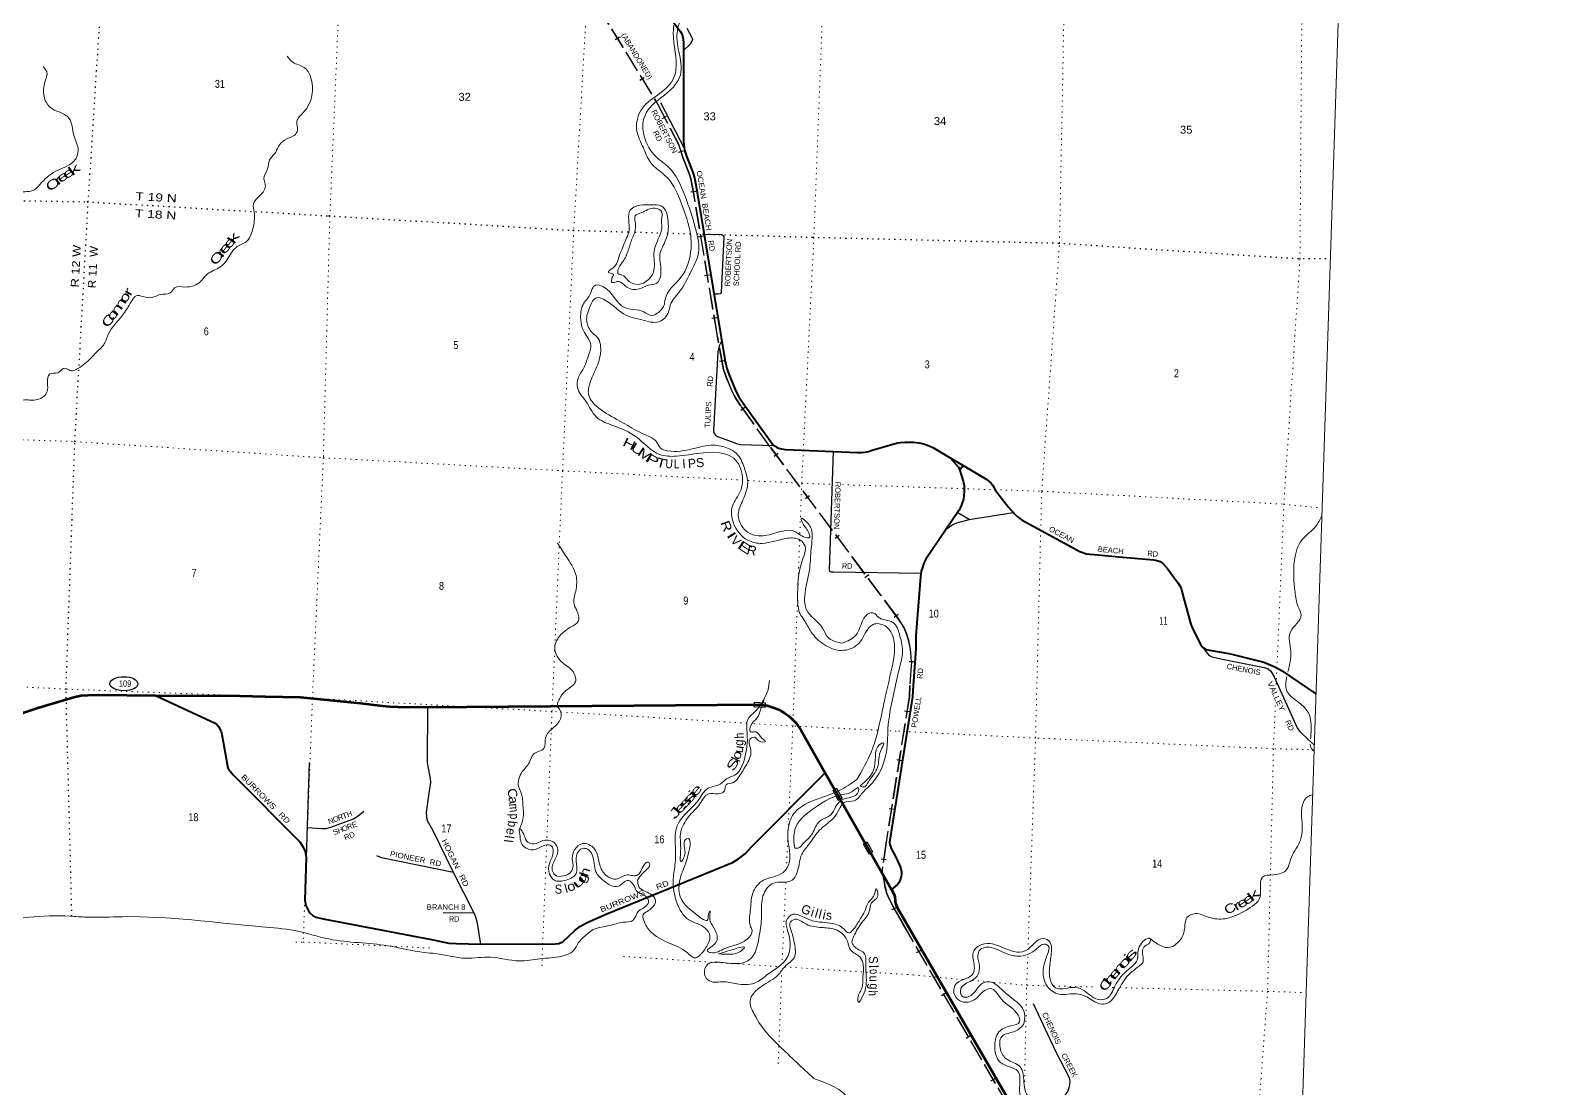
# Model space of a CAD drawing. Header units: feet. Extents: x -845745 to -745759, y -170898 to 15581.
# Drawn here: x -779408 to -745759, y -158094 to -134820 of the extents above; entities that cross this region are included whole.
import ezdxf
from ezdxf.enums import TextEntityAlignment as Align

# ---------------------------------------------------------------- set-up
doc = ezdxf.new("R2010")
doc.units = ezdxf.units.FT
doc.header["$LTSCALE"] = 80
doc.linetypes.add('DOTTED', pattern=[1.5, 0.3, -1.2])
doc.linetypes.add('LONG_DASHED', pattern=[7.5, 6, -1.5])
for name, color, linetype, lineweight in [('17', 7, 'Continuous', 25), ('23', 7, 'Continuous', 70), ('26', 7, 'Continuous', 40), ('29', 7, 'Continuous', 25), ('39', 7, 'Continuous', 13), ('4', 7, 'Continuous', 13), ('59', 7, 'Continuous', 13), ('6', 7, 'DOTTED', 25), ('63', 7, 'Continuous', 25), ('7', 7, 'DOTTED', 13)]:
    doc.layers.add(name, color=color, linetype=linetype, lineweight=lineweight)
for name, color, linetype in [('27', 7, 'Continuous'), ('30', 7, 'Continuous'), ('41', 7, 'Continuous')]:
    doc.layers.add(name, color=color, linetype=linetype)

msp = doc.modelspace()

# ---------------------------------------------------------------- linework, layer by layer
at = {"layer": '17'}
msp.add_ellipse((-777352.2, -149203.66), major_axis=(309.24, -1), ratio=0.500121, dxfattribs=at)
at = {"layer": '23'}
for points in [[(-782481.98, -151211.59), (-780245.92, -150135.36), (-779993.58, -150018.05), (-779864.43, -149960.4), (-779552.49, -149839.12), (-779244.51, -149737.73), (-778457.69, -149499.15), (-778300.01, -149462.57), (-778144.38, -149453.27), (-777915.11, -149451.36), (-776655.31, -149459.85)], [(-776655.31, -149459.85), (-774801.21, -149472.35), (-774243.41, -149485.23), (-773464.84, -149498.08), (-772141.48, -149632.22), (-771660.41, -149691.99), (-771501.45, -149707.9), (-771136.49, -149717.56), (-770880.99, -149712.32), (-770714.23, -149716.79), (-763371.94, -149663.75), (-763311.02, -149666.25), (-763253.73, -149674.1), (-763188.76, -149686.29), (-763096.01, -149711.6), (-763010.65, -149742.18), (-762938.59, -149772.03), (-762872.58, -149804.4), (-762809.34, -149842.36), (-762725.03, -149902.48), (-762653.68, -149964.37), (-762548.71, -150072.51), (-762438.48, -150232.57), (-761907.18, -151166.28)], [(-761907.18, -151166.28), (-760447.21, -153732.07), (-760445.39, -153735.58)], [(-760445.39, -153735.58), (-760389.91, -153842.37), (-760381.5, -153866.35), (-760375.66, -153893.93), (-760369.7, -153981.41), (-760359.76, -154035.09), (-760343.87, -154080.81), (-760322.01, -154132.51), (-760279.33, -154209.89), (-760279.27, -154207.88), (-752613.14, -167448.65), (-752532.45, -167585.76), (-752450.07, -167734.99), (-752334.57, -167968), (-752276.95, -168091.27), (-752239.28, -168187.78), (-752181.29, -168346.43), (-751767.38, -169619)]]:
    msp.add_lwpolyline(points, dxfattribs=at)
at = {"layer": '26'}
msp.add_line((-759153.47, -144229.26), (-758853.23, -144406.73), dxfattribs=at)
for points in [[(-765365.4, -134481.43), (-765097.87, -134832.93), (-765062.31, -134893.17), (-765048.87, -134937.1), (-765034.53, -135012.42), (-765026.32, -135093.19), (-765025.98, -137264.7), (-765012.23, -137392.07), (-765004.96, -137455.85), (-764964.65, -137589.08), (-764825.88, -137942.26), (-764786.31, -138065.58), (-764741.41, -138295.62), (-764203.78, -141538.3)], [(-764203.78, -141538.3), (-764109.31, -142108.07), (-764111.18, -142103.98), (-764071.21, -142260.2), (-764013.43, -142421.53), (-763864.68, -142777.06), (-763805.95, -142884.28), (-763698.42, -143045.68), (-763061.59, -143934.31), (-763038.96, -143954.57), (-763011.12, -143974.46), (-762981.02, -143992.08), (-762949.43, -144006.59), (-762908.94, -144020.36), (-762869.51, -144031.12), (-762781.74, -144042.48), (-761203.47, -144109.99), (-761106.84, -144110.93), (-761036.42, -144105.57), (-760992.14, -144100.17), (-760956.3, -144091.21), (-760870.27, -144062.51), (-760312.88, -143901.11), (-760246.77, -143888.56), (-760144.41, -143884.97), (-759963.15, -143886.07), (-759844.21, -143896.63), (-759735.13, -143921.99), (-759620.18, -143962.98), (-759524.97, -144009.67), (-759153.47, -144229.26)], [(-759153.47, -144229.26), (-758978.3, -144431.05), (-758958.4, -144461.98), (-758940.6, -144504.84)], [(-758940.6, -144504.84), (-758866.28, -144743.04), (-758849.96, -144842.18), (-758847.64, -144963.24), (-758852.66, -145052.89), (-758865.2, -145140.77), (-758883.12, -145201.74), (-758920.76, -145309.34), (-758964.63, -145386.33), (-759690.98, -146459.58), (-759731.78, -146547.63), (-759765.65, -146644.39), (-759790.93, -146725.17), (-759808.81, -146848.4), (-759911.32, -148144.2), (-759911.16, -148434.28), (-759973.03, -149245.99), (-759983.48, -149493.41), (-760486.34, -152650.45), (-760488.7, -152691.25), (-760482.76, -152745.5), (-760472, -152783.16), (-760451.33, -152833.53), (-760368.23, -152991.44), (-760255.68, -153228.92), (-760239.46, -153270.5), (-760232.29, -153307.27), (-760226.91, -153344.03), (-760226.91, -153391.56), (-760232.29, -153446.25), (-760255.59, -153524.27), (-760268.13, -153555.65), (-760286.95, -153587.03), (-760315.33, -153621.72), (-760445.39, -153735.58)], [(-758940.6, -144504.84), (-758930.62, -144470.05), (-758916.58, -144449.25), (-758891.19, -144428.8), (-758853.23, -144406.73)], [(-758853.23, -144406.73), (-758350.16, -144704.1), (-758287.21, -144754.3), (-758250.46, -144788.05), (-758215.52, -144835.01), (-758153.45, -144950.47), (-758129.49, -144987.44), (-757872.34, -145316.53), (-757723.03, -145478.7), (-757648.27, -145544.27), (-757623.17, -145562.2), (-757566.4, -145602.85), (-756300.85, -146290.28), (-756235.07, -146316.3), (-756193.85, -146328.86), (-756149.71, -146339.71), (-755905.28, -146366.11), (-755440.32, -146412.06), (-754672.34, -146476.33), (-754606.81, -146487.57), (-754530.82, -146513.35), (-754497.48, -146532.4), (-754470.59, -146553.92), (-754374.94, -146659.63), (-754132.76, -146988.81), (-754083.36, -147072.37), (-754068.23, -147103.58), (-754050.31, -147162.76), (-754012.92, -147306.41), (-753865.22, -147869.39), (-753832.56, -147956.31), (-753636.3, -148350.51), (-753601.36, -148397.48), (-753556.55, -148431.55), (-753515.33, -148447.69), (-753445.24, -148467.77), (-753017.26, -148536.64), (-752919.4, -148557.98), (-752333.25, -148704.83), (-752246.41, -148729.25), (-752156.34, -148765.2), (-752004.45, -148831.47), (-751861.8, -148914.16), (-751100.46, -149424.62)], [(-776655.31, -149459.85), (-775343.21, -150070.05), (-775306.65, -150102.98), (-775269.87, -150144.37), (-775211.33, -150256.54), (-775191.72, -150323.73), (-775060.57, -151056.19), (-775021.64, -151123.96), (-774927.92, -151222.57), (-773476.79, -152681.8), (-773404.73, -152799.46), (-773357.57, -152899.19), (-773336.98, -153029.76)], [(-769495.54, -154935.65), (-767847.43, -154930.05), (-767776.92, -154927.37), (-767742.44, -154908.97), (-767688.54, -154883.93), (-767423.39, -154640.54), (-767310.33, -154550.25), (-767150.57, -154459.91), (-766718.15, -154267.43), (-763949.99, -153142.94), (-763817.43, -153060.15), (-763664.98, -152940.58), (-763531.4, -152797.45), (-761907.18, -151166.28)], [(-773339.07, -153031.7), (-773366.91, -153971.37), (-773348.37, -154090.35), (-773287.16, -154204.16), (-773256.44, -154246.72), (-773182.54, -154313.03), (-773118.53, -154343.3), (-772963.5, -154380.08), (-770537.52, -154842.24), (-770197.94, -154918.07), (-770029.4, -154927.37), (-769495.54, -154935.65)]]:
    msp.add_lwpolyline(points, dxfattribs=at)
at = {"layer": '29'}
for p, q in [((-765534, -136401.25), (-765008.9, -137422.92)), ((-758737.41, -145589.03), (-758997.98, -145435.61)), ((-758737.41, -145589.03), (-757764.89, -145433.24)), ((-773271.07, -150935.28), (-773336.98, -153029.76)), ((-769641.04, -154255.43), (-770321.59, -154252.44))]:
    msp.add_line(p, q, dxfattribs=at)
for points in [[(-764951.87, -134768.26), (-764839.25, -134984.22), (-764832.61, -135018.11), (-764857.09, -135082.23), (-764878.58, -135119.29), (-765026.29, -135261.86)], [(-764568.84, -139302.57), (-764181.04, -139311.9), (-764153.87, -139330.21), (-764139.01, -139371.98), (-764199.84, -140585.75), (-764220.77, -140615.72), (-764261.54, -140628.22), (-764354.59, -140628.69)], [(-764185.79, -141646.8), (-764239.59, -141760.3), (-764269.28, -141896.21), (-764369.56, -143624.72), (-764359.11, -143678.11), (-764323.12, -143727.27), (-764276.37, -143756.29), (-764093.08, -143822.95), (-763862.65, -143917.26), (-763771.14, -143938.37), (-763037.76, -143956.48)], [(-761733.54, -144087.32), (-761819.31, -146695.08), (-761811.96, -146726.35), (-761784.38, -146740.15), (-761726.73, -146742.46), (-759795.85, -146770.15)], [(-759243.9, -145798.98), (-759096.13, -145697.79), (-759010.61, -145660.29), (-758737.41, -145589.03)], [(-753607.37, -148392.91), (-753466.74, -148565.46), (-753427.67, -148589.89), (-753386.3, -148608.29), (-753197.83, -148654.28), (-752237.07, -148842.84), (-752153.07, -148877.06), (-752094.57, -148930.22), (-752016.42, -149054.4), (-751509.75, -150177.56), (-751455.6, -150259.35), (-751267.69, -150432.86), (-751137.63, -150550.1)], [(-770668.36, -149716.46), (-770671.81, -150935.39), (-770661.6, -151023.94), (-770605.21, -151288.04), (-770602.86, -151381.5), (-770639.78, -151613.02), (-770694.8, -152034.56), (-770690.39, -152146.89), (-770667.22, -152227.73), (-770553.85, -152422.2), (-770099.79, -153350.63), (-769637.06, -154263.28), (-769599.6, -154357.09), (-769570.93, -154483.45), (-769495.54, -154935.65)], [(-773316.32, -152373.31), (-772992.41, -152394.67), (-772904.77, -152388.7), (-772795.83, -152364.13), (-772299.12, -152176.2), (-772192.25, -152112.76), (-772069.08, -152007.99)], [(-770094.82, -153360.79), (-771679.2, -153034.61), (-771778.32, -152992.43)], [(-757328.44, -156244.01), (-756956.1, -157044.32), (-756831.4, -157313.13), (-756536.64, -157876.71), (-756517.89, -157962.78), (-756532.26, -158078.33), (-756563.86, -158174.33), (-756605.23, -158234.12), (-756651.19, -158291.21), (-756972.99, -158569.85), (-757014.57, -158627.42), (-757088.78, -158829.98), (-757318.68, -159321.35)]]:
    msp.add_lwpolyline(points, dxfattribs=at)
at = {"layer": '39'}
for points in [[(-759664.37, -124808.72), (-759700.31, -125170.82), (-759844.95, -125585.04), (-760072.35, -125944.09), (-760419.35, -126204.44), (-760864.91, -126217.68), (-761285.68, -126151.17), (-761641.19, -126060.65), (-761732.71, -126208.69), (-761842.92, -126738.91), (-761743, -127370.88), (-761631.88, -127664.74), (-761204.95, -128700.59), (-760001.78, -130685.28), (-759688.69, -131205.54), (-759605.73, -131558.9), (-759685.68, -131844.33), (-760164.83, -132263.44), (-760587.4, -132555.5), (-761653.84, -133132.18), (-762154.11, -133216.12), (-763241.12, -133258.19), (-764003.46, -133409.89), (-764455.29, -133612.31), (-764899.23, -134002.38), (-765163.77, -134448.84), (-765254.42, -134874.95), (-765196.98, -135694.89), (-765264.41, -135906.19), (-765603.81, -136241.34), (-765965.41, -136577.76), (-766053.37, -137044.25), (-765917.83, -137391.32), (-765763.25, -137710.82), (-765382.13, -138062.11), (-765072.72, -138632.61), (-764875.16, -139296.07), (-764870.65, -139707.24), (-765077.83, -140246.3), (-765434.5, -140738.02), (-765456.88, -140866.21), (-765605.85, -141046.57), (-765720.25, -141095.12), (-765904.89, -141014.37), (-766328.68, -140917.53), (-766788.96, -140462.84), (-766966.95, -140424.63), (-767090.84, -140638.07), (-767238.87, -140850.69), (-767290.37, -141189.46), (-767233.72, -141425.08), (-767069.15, -141746.94), (-767125.5, -141988.83), (-767231.27, -142263.32), (-767351.2, -142478.91), (-767362.09, -142686.07), (-767178.62, -142984.38), (-766950.26, -143326.5), (-766568.03, -143522.69), (-766070.65, -143769.08), (-765551.71, -144155.22), (-765184.4, -144193.75), (-764133.2, -144138.38), (-763920.99, -144238.19), (-763731.52, -144659.6), (-763771.63, -144958.46), (-763949.95, -145294.99), (-763925.93, -145664.51), (-763614.15, -146041.67), (-763296.26, -146112.79), (-762738.65, -146000.56), (-762460, -146040.14), (-762351.67, -146174.74), (-762403.65, -146467.15), (-762514.42, -147336.04), (-762461.35, -147662.01), (-762369.31, -147802.1), (-762220.58, -148054.92), (-761928, -148342.79), (-761541.49, -148470.61), (-761196.88, -148343.17), (-760968.13, -148004.3), (-760853.88, -147899.34), (-760589.11, -147932.41), (-760419.26, -148155.71), (-760384.78, -148513.49), (-760473.87, -149014.2), (-760584.56, -149498.06), (-760663.02, -149860.11), (-760890.13, -150696.68), (-761212.71, -151314.47)], [(-759536.51, -124814.81), (-759601.91, -125301.05), (-759767.06, -125726.68), (-759942.85, -125986.73), (-760306.06, -126311), (-760636.93, -126388.54), (-761131.79, -126369.9), (-761491.08, -126210.76), (-761594.15, -126221.4), (-761626.05, -126333.16), (-761672.2, -126631.81), (-761670.26, -126938.13), (-761597.14, -127345.56), (-761396.11, -127904.36), (-760701.72, -129317.9), (-759917.85, -130522.88), (-759525.18, -131255.36), (-759492.16, -131717.86), (-759651.79, -131976.43), (-760148.03, -132425.19), (-761348.5, -133156.54), (-762201.25, -133307.15), (-762795.01, -133349.73), (-763274.1, -133341.7), (-763625.83, -133440.7), (-764133.41, -133547.7), (-764742.17, -134003.62), (-764999.01, -134399.97), (-765161.69, -134811.57), (-765130.88, -135280.04), (-765097.58, -135794.94), (-765251.5, -136063.78), (-765778.58, -136531.64), (-765917.01, -136819.14), (-765891.59, -137146.39), (-765630.83, -137604.45), (-765377.76, -137808.39), (-764998.39, -138455.79), (-764757.21, -139201.31), (-764695.55, -139711.11), (-764845.09, -140090.91), (-765127.32, -140585.14), (-765320.13, -140872.82), (-765359.27, -141020.6), (-765571.68, -141231.07), (-765751.21, -141239.14), (-765966.89, -141183.54), (-766240.45, -141111.9), (-766673.54, -140809.24), (-766968.5, -140714.71), (-767076.57, -140876.29), (-767158.72, -141228.14), (-767037.82, -141469.94), (-766901.46, -141609.52), (-766852.73, -141780.4), (-766918.04, -142171.09), (-767107.19, -142652.32), (-767122.85, -142821.04), (-766946.42, -143088.89), (-766496.91, -143382.03), (-765832.04, -143740.83), (-765619.09, -143878.94), (-765532.96, -144014.81), (-765381.92, -144076.3), (-764818.33, -144026.72), (-764364.67, -143951.29), (-764056.64, -144016.04), (-763859.25, -144137.51), (-763691.93, -144437.29), (-763616.07, -144822.65), (-763739.46, -145203.33), (-763822.02, -145506.81), (-763714.06, -145774.38), (-763503.45, -145922.49), (-763142.92, -145922.5), (-762576.59, -145850.86), (-762307.31, -145990.86), (-762260.9, -145988.39), (-762290.17, -145838.32), (-762422.19, -145628.37), (-762434.14, -145563.5), (-762343.33, -145618.93), (-762201.72, -145843.3), (-762198.99, -146065.02), (-762220.54, -146289.95), (-762254.39, -146703.87), (-762357.82, -147272.6), (-762319.53, -147576.1), (-761966.23, -147976.83), (-761851.98, -148176.1), (-761534.21, -148311.69)], [(-782201.87, -143070.29), (-781734.25, -142908.57), (-781634.56, -142756.77), (-781625.55, -142545.52), (-781442.63, -142434.81), (-781225.26, -142500.54), (-781038.94, -142591.42), (-780734.57, -142462.62), (-780627.54, -142454.12), (-780475.72, -142431.01), (-780174.56, -142642.61), (-780092.32, -142774.32), (-779790.9, -142977.86), (-779536.33, -142954.17), (-779258.16, -142947.4), (-779040.64, -142765.31), (-779034.51, -142580.16), (-778981.64, -142382.47), (-778805.47, -142354.13), (-778649.03, -142252.6), (-778539.98, -142304.62), (-778326.26, -142237.25), (-778054.91, -142010.63), (-777912.97, -141860.26), (-777802.47, -141747.11), (-777698.1, -141514.88), (-777335.46, -141025.38), (-777179.92, -140768.68), (-777081.7, -140661.16), (-776929.19, -140678.37), (-776734.51, -140699.01), (-776551.04, -140632.64), (-776332.35, -140597.68), (-776236.07, -140488.08), (-776001.76, -140467.74), (-775659.23, -140342.24), (-775517.02, -140183.82), (-775223.65, -140022.41), (-775005.02, -139745.67), (-774883.2, -139594.62), (-774659.57, -139471.17), (-774517.98, -139209.97), (-774485, -138822.22), (-774501.07, -138638.33), (-774261.45, -138336.1), (-774239.01, -138205.89), (-774269.41, -138090.03), (-774187.37, -137863.1), (-774146.77, -137671.04), (-774033.39, -137531.79), (-773949.67, -137375.44), (-773814.03, -137232.91), (-773601.12, -137129.25), (-773528.85, -137014.82), (-773540.56, -136821), (-773401.24, -136628.23), (-773240.19, -135839.81), (-773380.39, -135633.62), (-773634.38, -135518.3), (-773756.86, -135385.24)], [(-779130.15, -135615.8), (-779051.19, -135725.24), (-779090.98, -135953.59), (-779111.37, -136265.2), (-778968.68, -136517.81), (-778780.48, -136612.78), (-778561.49, -136751.1), (-778455.12, -137127.41), (-778357.28, -137457.1), (-778441.26, -137681.95), (-778802.75, -137893.45), (-779164.37, -138169.42), (-779322.6, -138325.29), (-779672.86, -138380.02), (-779911.78, -138478.78), (-780023.01, -138614.06), (-780127.58, -138852.33), (-780260.21, -138964.73), (-780451.72, -139091.28), (-780866.47, -139208.31), (-781237.69, -139105.18), (-781436.25, -139140.82), (-781600.26, -139288.44), (-781584.59, -139484.4), (-781577.24, -139688.14), (-781770.43, -139804.55), (-781758.11, -140040.7), (-781926.52, -140260.7), (-782108.12, -140355.26)], [(-766229.7, -139266.7), (-766228.47, -139047.13), (-766218.45, -138805.69), (-765990.14, -138662.25), (-765758.43, -138659.95), (-765507.61, -138688.52), (-765365.64, -139023.72), (-765421.56, -139434.88), (-765546.76, -139749.01), (-765524.63, -140114.43), (-765630.46, -140390.94), (-765802.94, -140429.47), (-766007.06, -140511.27), (-766273.58, -140470.08), (-766416.91, -140358.48), (-766497.19, -140349.74), (-766598.52, -140368.5), (-766596.6, -140249.69), (-766572.6, -140194.08), (-766677.76, -140146.22), (-766579.74, -140044.75), (-766468.92, -139861.09), (-766367.38, -139592.5), (-766229.7, -139266.66)], [(-766096.31, -139253.05), (-766086.29, -139072.05), (-766090.68, -138900.64), (-765965.62, -138834.33), (-765660.04, -138729.75), (-765501.89, -138819.68), (-765510.91, -138970.49), (-765504.7, -139148), (-765585.86, -139409.21), (-765678.75, -139720.4), (-765674.16, -139885.77), (-765679.41, -140105.21), (-765807.06, -140310.46), (-766021.84, -140410.03), (-766221.09, -140344.91), (-766297.16, -140269.82), (-766359.74, -140213.32), (-766471.07, -140169.28), (-766470.55, -140092.74), (-766342.51, -139875.41), (-766233.45, -139623.19), (-766146.45, -139368.22), (-766096.31, -139253.05)], [(-751721.59, -148946.9), (-751654.63, -148486.34), (-751660.62, -148059), (-751426.98, -147694.11), (-751489.39, -147510.68), (-751559.2, -147185.96), (-751574.49, -146492.36), (-751404.12, -146030.65), (-751104.34, -145736.48), (-750970.89, -145505.32)], [(-768636.01, -152389.77), (-768557.98, -152157.79), (-768564.48, -151867.44), (-768592.89, -151630.75), (-768656.5, -151483.55), (-768578.64, -151139.62), (-768425.11, -150943.29), (-768326.03, -150749.17), (-768106.55, -150629.61), (-768066.57, -150395.22), (-767766.6, -150034.57), (-767734.93, -149807.96), (-767805.43, -149686.72), (-767751.88, -149529.35), (-767650.24, -149379.64), (-767409.47, -149164.08), (-767481.61, -148909.81), (-767607.17, -148808.88), (-767713.08, -148722.72), (-767836.18, -148547.33), (-767860.76, -148377.26), (-767696.11, -148088.62), (-767502.26, -147952.08), (-767351.32, -147834.25), (-767368.14, -147612.06), (-767439.45, -147454.52), (-767401.62, -147163.65), (-767394.32, -146821.38), (-767625.5, -146382.44), (-767805.56, -146102.38)], [(-761534.21, -148311.69), (-761230.25, -148134.52), (-761082.71, -147815.09), (-760926.15, -147649.09), (-760833.54, -147650.19), (-760747.55, -147729.64), (-760417.31, -147853.56), (-760260.12, -148155.01), (-760205.52, -148513.47), (-760268.7, -148839.76), (-760362.7, -149245.61), (-760531.08, -150315.86), (-760533.4, -150446.74), (-760874.96, -151394.31), (-761083.28, -151602.9), (-761270.42, -151779.96), (-761503.65, -151828.54), (-761599.05, -151972.42), (-761724.22, -152163.65), (-761999.8, -152396.17), (-762279.72, -152759.51), (-762423.26, -152958.19), (-762513.85, -153321.84), (-762662.28, -153546.54), (-763003.89, -153583.42), (-763139.21, -153655.44), (-763298.49, -153964.4), (-763308.74, -154334.78), (-763358.55, -154744.13), (-763579.95, -155286.73), (-763858.58, -155368.04), (-764352.97, -155335.32), (-764491.38, -155379.02), (-764565.04, -155596.16), (-764455.29, -155748.95), (-764137.68, -155767.67), (-763809.06, -155819), (-763418.97, -155777.71), (-763169.4, -155600.73), (-762750.8, -155246.08), (-762679.37, -154914.02), (-762727.51, -154664.58), (-762757.67, -154419.78), (-762611.97, -154277.59), (-762414.33, -154330.57), (-762149.81, -154432.13), (-761686.73, -154498.05), (-761493.03, -154609.33), (-761389, -154691.4), (-761304.58, -154635.81), (-761162.85, -154431.03), (-761030.25, -154197.73), (-760951.69, -154015.01), (-760818.74, -153832.1), (-760782.75, -153718.46), (-760749.52, -153870.69), (-760889.72, -154029.18), (-760936.15, -154215), (-761093.17, -154455.53), (-761278.6, -154763.61), (-761317.33, -154899.32), (-761250.32, -155004.32), (-761041.72, -155152.36), (-761013.04, -155381), (-761016.42, -155908.76), (-761106.24, -156127.38), (-761171.81, -156221.88), (-761186.85, -156128.7), (-761094.48, -155894.05), (-761076.83, -155664.96), (-761069.64, -155387.16), (-761138.75, -155223.65), (-761351.03, -155065.41), (-761411.69, -154890.1), (-761569.8, -154677.27), (-761730.5, -154603.37), (-762023.44, -154569.35), (-762362.79, -154477.36), (-762591.63, -154393.12), (-762683.22, -154482.72), (-762648.98, -154665.2), (-762582.94, -154921.29), (-762593.47, -155239.27), (-762791.06, -155428.07), (-762948.49, -155620.23), (-763311.18, -155867.96), (-763561.66, -156194.01), (-763470.46, -156481.16), (-763166.98, -156926.55), (-762923.43, -157174.49), (-762155.88, -157899.4)], [(-751216.64, -150417.72), (-751208.44, -150278.38), (-751266.6, -149845.26), (-751472.73, -149622.75), (-751749.29, -149337.43), (-751744.99, -149055.17)], [(-763259.46, -149547.22), (-763166.45, -149337.77), (-763135.51, -149133.3)], [(-761212.71, -151314.47), (-761599.65, -151558.13), (-762252.41, -151813.47), (-762603.37, -152071.67), (-762723.67, -152403.92), (-762729.76, -152623.17), (-762688.56, -152941.22), (-762710.37, -153174.2), (-762835.41, -153361.41), (-763265.98, -153530.29), (-763503.13, -153818.51), (-763556.23, -154205.58), (-763549.65, -154554.36), (-763516.24, -154640.11), (-763623.17, -154827.92), (-764117.44, -155034.96), (-764428.59, -155125.25), (-764500.16, -155096.66), (-764335.48, -154928.92), (-764305.36, -154688.15), (-764419.4, -154482.84), (-764450.02, -154312.57), (-764448.76, -154213.89), (-764480.81, -154269.22), (-764505.86, -154417.48), (-764550.06, -154413.98), (-764706, -154318.08), (-765102.56, -153885.68), (-765104.24, -153510.87), (-764963.9, -153104.56), (-764961.92, -152619.06), (-764982.44, -152630.46), (-765002.72, -152817.16), (-765043.64, -153079.72), (-765075.15, -153118.96), (-765092.09, -152900.79), (-765087.82, -152467.75), (-764917.69, -152134.98), (-764668.54, -151849.19), (-764479.87, -151625.83), (-764262.39, -151627.09), (-764137.93, -151578.89), (-764111.18, -151501.21), (-764086.72, -151431.51), (-763940.13, -151384.05), (-763825.81, -151277.08), (-763655.86, -151010.79), (-763547.76, -150665.86), (-763551.37, -150409.86), (-763459.83, -150382.71), (-763371.89, -150464.24), (-763221.2, -150475.34), (-763303.44, -150404.08), (-763433.77, -150264.71), (-763548.51, -150262.87), (-763547.87, -150121.86), (-763409.69, -149963.3), (-763323.57, -149758.29), (-763256.61, -149554.27), (-763396.63, -149758.29), (-763614.09, -149992.7), (-763635.18, -150143.1), (-763621.17, -150449.82), (-763654.31, -150720.71), (-763902.34, -151216.08), (-764078.23, -151296.81), (-764219.17, -151416.99), (-764481.84, -151502.87), (-764695.78, -151759.62), (-764860.99, -151943.46), (-765165.91, -152332.15), (-765207.13, -152786.11), (-765210.88, -153142.61), (-765255.14, -153505.8), (-765171.8, -154030.43), (-764912.26, -154403.83), (-764547.67, -154585.32), (-764446.64, -154757.95), (-764535.72, -155014.87), (-764672.35, -155187.58), (-764754.7, -155241.23), (-764940.42, -155132.24), (-765357.99, -154908.68), (-765826.23, -154572.6), (-765884.86, -154457.8), (-765922.38, -154313.49), (-765744.16, -154162.32), (-765645.21, -153972.22), (-765759.45, -153833.39), (-766008.15, -153679.98), (-766039.36, -153527.82)], [(-761140.85, -151455.9), (-760821.13, -151030.87), (-760656.52, -150515.14), (-760624.06, -150508.17), (-760660.12, -150623.82), (-760754.16, -151049.14), (-760962.95, -151375.24), (-761044.68, -151471.22), (-761140.85, -151455.9)], [(-751142.19, -150686.63), (-751176.77, -150660.24), (-751227.71, -150531.67)], [(-762577.86, -152822.03), (-762596.96, -152547.38), (-762505.08, -152266.38), (-762259.41, -152024.79), (-761523.55, -151644.91), (-761324.44, -151586.74), (-761174.51, -151499.1), (-761176.98, -151573.56), (-761322.07, -151697.64), (-761538.01, -151762.92), (-761679.74, -151915.31), (-761782.18, -152089.17), (-761878.74, -152146.38), (-762057.77, -152261.25), (-762207.74, -152532.24), (-762399.63, -152731.31), (-762501.34, -152822.59), (-762577.55, -152827.19)], [(-754744.5, -154823.13), (-754309.73, -155007.73), (-754105.62, -154865.49), (-753992.47, -154611.4), (-753939.61, -154353.26), (-753757.49, -154266.7), (-753454.08, -154349.42), (-753098.5, -154377.48), (-752647.34, -154195.18), (-752329.39, -153899.61), (-752320.72, -153698.42), (-752276.7, -153464.17), (-752041.32, -153411.63), (-751737.22, -153290.88), (-751661.62, -153075.82), (-751459.63, -152693.75), (-751403.11, -152324.92), (-751375.98, -151810.04), (-751285.47, -151692.2), (-751173.88, -151649.72)], [(-766039.36, -153527.82), (-765917.21, -153366.71), (-765781.38, -153157.7), (-765804.72, -153132.74), (-765893.23, -153190.21), (-766058.09, -153424.43), (-766140.85, -153429.71), (-766271.29, -153415.26), (-766509.88, -153503.96), (-766711.28, -153442.79), (-766863.09, -153222.11), (-766995.28, -152834.86), (-767253.43, -152723.43), (-767427.23, -152862.66), (-767477.82, -153052.37), (-767464.3, -153252.29), (-767524.43, -153365.11), (-767665.72, -153434.92), (-767864.36, -153412.13), (-767919.04, -153299.48), (-767850.75, -153062.01), (-767802.32, -152815.81), (-767894.75, -152687.79), (-768123.38, -152657.95), (-768321.2, -152731.9), (-768458.82, -152691.01), (-768572.33, -152469.6), (-768642.36, -152394.71), (-768640.94, -152473.34), (-768538.87, -152797.12), (-768335.59, -152862.38), (-768078.42, -152760.2), (-767932.02, -152779.22), (-767895.38, -152889.25), (-767974.33, -153144.49), (-767978.71, -153398.21), (-767872.25, -153528.72), (-767612.38, -153527.37), (-767387.69, -153371.72), (-767387.26, -153176.3), (-767362.83, -152925.27), (-767255.01, -152832.18), (-767142.68, -152846.03), (-767038.11, -152972.44), (-766955.74, -153343.92), (-766791, -153538.84), (-766462.64, -153658.67), (-766235.05, -153537.36), (-766129.47, -153633.59), (-766057.49, -153771), (-765850.1, -153894.82), (-765798.52, -153979.16), (-765846.78, -154098.43), (-766026.01, -154219.34), (-766135.08, -154411.12), (-766360.2, -154457.96), (-766654.59, -154528.66), (-767014.1, -154619.34), (-767229.07, -154785.39), (-767337.75, -154904.65), (-767456.55, -155086.02), (-767708.15, -155202.49), (-768185.42, -155261.01), (-768648.21, -155307.92), (-769275.87, -155224.38), (-769822.49, -155248.34), (-770489.85, -155147.35), (-770736.78, -155122.93), (-771537.54, -154975.15), (-772835.7, -154824.77), (-773588.92, -154640.3), (-774325.29, -154555.13), (-777381.44, -154333.62), (-778171.31, -154343.36), (-778537.21, -154323.01), (-779446.37, -154346.87), (-780432.51, -154444.72), (-780718.8, -154453.23), (-780938.41, -154516.38), (-781499.39, -154547.91), (-782006.56, -154657.81), (-782610.44, -154943.75)], [(-762155.88, -157899.4), (-761385.64, -158360.47), (-761331.89, -158501.29), (-761293.64, -158623.47), (-761171.8, -158593.31), (-760910.85, -158620.2), (-760666.12, -158711.03), (-759090.68, -159368.38), (-758655.57, -159427.32), (-758282.09, -159462.03), (-757752.96, -159479.8), (-757645.46, -159457.21), (-757550.97, -159252.15), (-757421.59, -158993.31), (-757318.01, -158752.96), (-757261.9, -158640), (-757345.81, -158558.6), (-757584.4, -158343.07), (-757626.29, -158087.79), (-757672.71, -157725.58), (-757823.21, -157648), (-758062.99, -157529.13), (-758173.57, -157219.17), (-758081.49, -156871.68), (-757817.23, -156737.51), (-757625.04, -156651.28), (-757656.46, -156505.16), (-758025.38, -156150.25), (-758273.42, -155916.27), (-758393.66, -155958.57), (-758624.04, -156164.4), (-758905.29, -156203.31), (-759053.73, -156063.33), (-759050.56, -155845.84), (-758854.89, -155715.4), (-758647.16, -155585.38), (-758623.72, -155424.98), (-758643.57, -155112.02), (-758460.79, -154944.88), (-758222.79, -154934.74), (-757753.04, -155103.64), (-757500.76, -155087.94), (-757105.01, -154815.13), (-756962.49, -154890.43), (-756925.16, -155101.23), (-756961.84, -155418.33), (-756953.33, -155708.75), (-756836.81, -155900.04), (-756474, -155892.08), (-756242.02, -155942.18), (-755896.6, -156155.26), (-755710.64, -156135.31), (-755526.34, -155861.44), (-755224.03, -155490.8), (-755038.17, -155291.53), (-754966.49, -154951.42), (-754746.75, -154823.81), (-754755.38, -154902.1), (-754868.77, -154980.9), (-754921.05, -155100.03), (-754908.4, -155326.11), (-755033.45, -155452.88), (-755261.55, -155650.72), (-755495.59, -156027.69), (-755691.91, -156238.7), (-755861.51, -156251.13), (-756146.56, -156100.52), (-756381.89, -156030.16), (-756756.77, -156037.72), (-757018.89, -155863.7), (-757102, -155453.92), (-757009.64, -155158.83), (-756995.46, -154973.95), (-757082.92, -154938.77), (-757259.74, -155047.68), (-757653.64, -155203.69), (-757933.5, -155139.89), (-758301.7, -155006.64), (-758505.23, -155070.32), (-758545.44, -155189.86), (-758510.99, -155426.75), (-758538.92, -155601.1), (-758678.51, -155741.48), (-758917.89, -155914.77), (-758889.36, -156086.99), (-758742.55, -156093.93), (-758440.7, -155797.82), (-758251.12, -155774.51), (-757996.98, -155961.82), (-757507.44, -156506.14), (-757540.4, -156710.54)], [(-764260.33, -155153.07), (-763904.31, -155046.15), (-763685.43, -155005.15), (-763787.41, -155104.48), (-763992.68, -155160.04), (-764260.33, -155153.07)], [(-757540.4, -156710.54), (-757712.18, -156849.83), (-758020.51, -156976.49), (-758046.07, -157261.73), (-757908.08, -157473.89), (-757615.45, -157638.86), (-757548.63, -157810.34), (-757464.51, -158250.38), (-757333.71, -158375.66), (-757098.4, -158629.37), (-757209.56, -158762.64), (-757364.83, -159011.29), (-757507.2, -159357.09), (-757669.24, -159627.67), (-757667.46, -159817.13), (-757469.31, -160341.58), (-757362.62, -160647.39), (-757142.69, -161122.21), (-756818.38, -161789.93), (-756760.04, -162096.12), (-756526.92, -162780.92), (-756386.88, -163174.48), (-756332.09, -163526.9), (-756163.89, -163860.96), (-756022.66, -164218.29), (-755637.6, -165119.75), (-755621.84, -165434.59), (-755636.85, -165826.98), (-755615.41, -166395.87), (-755756.55, -166522.09), (-755917.12, -166748.4), (-755923.55, -167124.95), (-755815.22, -167259.55), (-755751.82, -167352.35), (-755748.24, -167487.46), (-755699.27, -167589.85), (-755563.26, -167618.59), (-755426.09, -167734.01), (-755240.49, -167603.24), (-755085.18, -167535.92), (-754672.53, -167604.18), (-754112.63, -167909.09), (-753665.39, -168574.89), (-753640.48, -168734.89), (-753491.25, -168790.28), (-753339.52, -168952.53), (-752967.54, -169214.85), (-752675.71, -169403.97), (-752331, -169455.85), (-752077.39, -169339.45), (-751749.73, -169074.11)]]:
    msp.add_spline(points, degree=3, dxfattribs=at)
at = {"layer": '4'}
msp.add_lwpolyline([(-838938.61, 15580.59), (-807880.31, 14447.97), (-776820.49, 13358.06), (-745759.19, 12310.89), (-751809.61, -170897.82), (-783122.91, -169842.15), (-814434.73, -168743.41)], dxfattribs=at)
at = {"layer": '59'}
for points in [[(-763469.74, -149609.44), (-763220.22, -149624.84), (-763226.68, -149729.65), (-763476.21, -149714.23)], [(-763462.24, -149617.91), (-763228.69, -149632.33), (-763234.17, -149721.17), (-763467.73, -149706.73)], [(-761651.18, -151506.89), (-761528.3, -151724.6), (-761619.74, -151776.21), (-761742.62, -151558.5)], [(-761731.72, -151561.53), (-761654.21, -151517.78), (-761539.19, -151721.56), (-761616.7, -151765.31)], [(-761061.87, -152741.8), (-760984.7, -152697.43), (-760868.09, -152900.31), (-760945.25, -152944.67)]]:
    msp.add_lwpolyline(points, close=True, dxfattribs=at)
for points in [[(-760981.76, -152686.51), (-760857.17, -152903.26), (-760948.2, -152955.6), (-761072.8, -152738.86)], [(-761072.8, -152738.86), (-760981.76, -152686.51), (-761072.8, -152738.86)]]:
    msp.add_lwpolyline(points, dxfattribs=at)
at = {"layer": '6'}
for p, q in [((-766095.55, -139258.16), (-765544.42, -139274.15)), ((-765386.21, -139278.74), (-764882.06, -139293.36))]:
    msp.add_line(p, q, dxfattribs=at)
for points in [[(-778496.62, -154324.17), (-778627.41, -149323.27), (-778432.76, -143871.71), (-778137.08, -138592.78), (-777793.34, -133200.63), (-777489.73, -127986.44), (-777479.37, -127795.38), (-777346.03, -124210.51)], [(-782073.47, -138523.17), (-778165.02, -138591.13), (-772843.87, -138900.8), (-767470.61, -139218.27), (-766229.34, -139254.28)], [(-764726.67, -139297.87), (-762184.56, -139371.62), (-756774.86, -139500.92), (-751501.04, -139841.24), (-750811.91, -139839.26)]]:
    msp.add_lwpolyline(points, dxfattribs=at)
at = {"layer": '63'}
for p, q in [((-766530.63, -135017.02), (-766436.43, -134959.05)), ((-765987.86, -135911.71), (-765893.66, -135853.75)), ((-765498.64, -136753.69), (-765400.27, -136703.13)), ((-765035.82, -137476.07), (-765141.92, -137507.33)), ((-764757.39, -138362.58), (-764866.51, -138380.67)), ((-764593.09, -139349.38), (-764702.21, -139367.47)), ((-764456.05, -140204.31), (-764565.17, -140222.4)), ((-764296.31, -141145.63), (-764405.43, -141163.73)), ((-764127.12, -142089.97), (-764235.9, -142110.04)), ((-763677.05, -143120.54), (-763767.23, -143184.6)), ((-762943.16, -144136.36), (-763031.83, -144202.48)), ((-762249.68, -145064.12), (-762338.35, -145130.24)), ((-761599.37, -145936.18), (-761688.04, -146002.31)), ((-760949.06, -146808.25), (-761037.73, -146874.37)), ((-760298.75, -147680.31), (-760387.42, -147746.43)), ((-759950.86, -148721.95), (-760061.47, -148721.94)), ((-760159.39, -149799.96), (-760050.16, -149817.36)), ((-760330.51, -150874.26), (-760221.27, -150891.66)), ((-760501.62, -151948.56), (-760392.39, -151965.95)), ((-760672.03, -153058.75), (-760562.6, -153074.87)), ((-760439.36, -154177.23), (-760337.49, -154134.13)), ((-759893.18, -155125.19), (-759797.46, -155069.77)), ((-759348.11, -156066.63), (-759252.39, -156011.2)), ((-758803.04, -157008.06), (-758707.32, -156952.64)), ((-758257.97, -157949.49), (-758162.25, -157894.07))]:
    msp.add_line(p, q, dxfattribs=at)
at = {"layer": '63', "linetype": 'LONG_DASHED', "lineweight": 13}
for points in [[(-771949.46, -124394.52), (-769854.94, -129062.69), (-769253.49, -130473.34), (-769129.84, -130699.39), (-765600.71, -136435.53), (-765130.08, -137351.21)], [(-764277.77, -141550.57), (-764815.23, -138308.94), (-764859.07, -138084.29), (-764896.56, -137967.46), (-765035.56, -137613.69), (-765086.13, -137462.09), (-765104.31, -137409.8), (-765130.08, -137351.21)], [(-763126.23, -143980.7), (-763760.13, -143088.33), (-763870.17, -142923.16), (-763932.35, -142809.64), (-764083.38, -142448.67), (-764143, -142282.19), (-764275.51, -141564.19), (-764277.77, -141550.57)], [(-760008.52, -148724.74), (-760019.27, -148519.32), (-760032.9, -148403.38), (-760066.99, -148244.25), (-760110.68, -148105.73), (-760162.42, -147980.55), (-760210.65, -147896.59), (-760310.53, -147748.99), (-763120.89, -143980.31)], [(-760008.52, -148724.74), (-760047.91, -149241.56), (-760058.23, -149485.9), (-760561, -152642.37), (-760561.01, -152642.53)], [(-760562.83, -152674), (-760653.88, -153292.15), (-760591.16, -153687.61), (-760555.51, -153821.78), (-760512.07, -153924.75), (-760393.28, -154156.54)], [(-760393.28, -154156.54), (-760389.57, -154165.31), (-760212.16, -154473.47), (-752677.91, -167486.46), (-752597.61, -167622.91), (-752516.53, -167769.78), (-752449.87, -167911.57)]]:
    msp.add_lwpolyline(points, dxfattribs=at)
at = {"layer": '63', "linetype": 'LONG_DASHED'}
for points in [[(-771945.72, -124392.84), (-769851.18, -129061.05), (-769249.8, -130471.55), (-769126.29, -130697.33), (-765597.14, -136433.52), (-765126.43, -137349.34)], [(-764281.81, -141551.24), (-764819.27, -138309.67), (-764863.05, -138085.31), (-764900.42, -137968.84), (-765039.42, -137615.09), (-765090.01, -137463.41), (-765107.12, -137404.54), (-765126.44, -137350.54)], [(-763125.09, -143982.95), (-763763.51, -143090.65), (-763873.68, -142925.29), (-763936.05, -142811.42), (-764087.2, -142450.15), (-764146.97, -142283.26), (-764279.55, -141564.9), (-764281.81, -141551.24)], [(-760004.65, -148723.21), (-760023.36, -148519.67), (-760036.95, -148404.05), (-760070.96, -148245.3), (-760114.54, -148107.13), (-760166.11, -147982.36), (-760214.13, -147898.76), (-760313.87, -147751.37), (-763124.18, -143982.76)], [(-760004.43, -148725.05), (-760043.82, -149241.8), (-760054.14, -149486.31), (-760556.92, -152642.82), (-760556.92, -152642.79)], [(-760557.6, -152644.46), (-760649.73, -153292.13), (-760650.2, -153362.93), (-760587.14, -153686.76), (-760551.62, -153820.45), (-760508.35, -153923.02), (-760389.63, -154154.67)], [(-760389.5, -154154.94), (-760385.89, -154163.48), (-760208.61, -154471.42), (-752674.37, -167484.39), (-752594.05, -167620.88), (-752512.88, -167767.92), (-752446.16, -167909.83)]]:
    msp.add_lwpolyline(points, dxfattribs=at)
at = {"layer": '7'}
for p, q in [((-768041.88, -152757.54), (-768149.83, -155463.68)), ((-762775.89, -153582.37), (-762856.64, -155365.54)), ((-766352.81, -155207.71), (-762929.2, -155432.52)), ((-762798.64, -155440.98), (-761072.3, -155548.74)), ((-762862.62, -155508.58), (-762944.73, -157635.16)), ((-760999.52, -155553.29), (-760971.24, -155555.06)), ((-756882.8, -155859.4), (-755925.56, -155883.54)), ((-755584.65, -155892.14), (-755550.93, -155892.99))]:
    msp.add_line(p, q, dxfattribs=at)
for points in [[(-772007.85, -124392.53), (-772150.39, -128050.92), (-772580.39, -133371.67), (-772815.93, -138902.45), (-772960.04, -144226.76), (-773199.92, -149523.68), (-773403.91, -154892.32)], [(-766713.88, -124571.81), (-766848.23, -128265.25), (-767125.18, -133647.56), (-767444.55, -139215.83), (-767692.54, -144514.49), (-767924.44, -149813.69), (-768037.56, -152649.43)], [(-757441.65, -155066.87), (-757274.97, -150399.02), (-757139.33, -144965.62), (-756746.92, -139502.57), (-756649.03, -134418.48), (-756252.43, -129072.43), (-756096.83, -124927.63)], [(-750766.5, -125125.3), (-750935.61, -129185.24), (-751411.2, -134544.76), (-751452.11, -139854.41), (-751799.77, -145121.52), (-751977.03, -149259.66)], [(-761917.05, -133596.25), (-761950.55, -134002.68), (-762156.62, -139373.27), (-762424.64, -144790.13), (-762464.94, -145893.92)], [(-782225.04, -143742.64), (-778432.76, -143871.71), (-772960.04, -144226.76), (-767692.54, -144514.49), (-763731.33, -144721.76)], [(-763608.07, -144728.21), (-762424.64, -144790.13), (-761723.71, -144813.4)], [(-761528.49, -144819.89), (-757139.33, -144965.62), (-751807.51, -145248.09), (-750965.47, -145336.87)], [(-762470.29, -146040.45), (-762619.79, -150134.89), (-762762.1, -153277.65)], [(-763633.04, -150073.54), (-767924.44, -149813.69), (-773199.92, -149523.68), (-778627.41, -149323.27), (-782410.25, -149126.43)], [(-751995.04, -149680.03), (-752036.05, -150637.42), (-752164.6, -155978.38), (-752561.54, -161274.05), (-752814.46, -164290.76)], [(-760756.36, -150226.98), (-762619.79, -150134.89), (-763512.73, -150080.82)], [(-751141.17, -150657.18), (-752044.03, -150635.14), (-757274.97, -150399.02), (-760342.25, -150247.44), (-760515.93, -150238.86)], [(-773569.22, -154896.85), (-773403.91, -154892.32), (-770538.23, -155026.85)], [(-757520.08, -158087.39), (-757469.35, -155842.53), (-757444.69, -155151.91)], [(-760706.64, -155571.57), (-759971.51, -155617.46), (-758863.1, -155717.85)], [(-758668.22, -155735.5), (-757461.37, -155844.81), (-757034.91, -155855.56)], [(-755410.99, -155896.51), (-752164.6, -155978.38), (-751317.88, -156007.91)]]:
    msp.add_lwpolyline(points, dxfattribs=at)

# ---------------------------------------------------------------- texts
at = {"layer": '17', "width": 0.85}
msp.add_text('109', height=140, dxfattribs=at).set_placement((-777326.15, -149271.97), align=Align.CENTER)
at = {"layer": '27'}
for s, rotation, width, p in [('OCEAN  BEACH', 279.414, 1.1, (-764742.23, -137916.99)), ('RD', 279.414, 0.9, (-764489.58, -139451.72)), ('OCEAN', 331.49, 1.05, (-756992.84, -145832.19)), ('RD', 355.216, 0.85, (-754816.5, -146391.04)), ('RD', 85.641, 0.85, (-759764.99, -149098.99)), ('BURROWS   RD', 314.841, 1.2, (-774781.64, -151270.39)), ('BURROWS     RD', 21.808, 1.25, (-766835.58, -154239.27))]:
    msp.add_text(s, height=120, rotation=rotation, dxfattribs=dict(at, width=width)).set_placement(p)
for s, rotation, p in [('BEACH', 354.356, (-755908.49, -146294.03)), ('POWELL', 80.95, (-759895.96, -150178.59))]:
    msp.add_text(s, height=120, rotation=rotation, dxfattribs=at).set_placement(p)
at = {"layer": '30'}
for s, rotation, p in [('ROBERTSON', 297.201, (-765742.12, -136603.26)), ('ROBERTSON', 87.131, (-764004.05, -140459.38)), ('SCHOOL RD', 87.131, (-763809.21, -140451.8)), ('TULIPS', 86.68, (-764443.59, -143573.34)), ('ROBERTSON', 268.116, (-761683.63, -144754.49)), ('RD', 20.724, (-772475.38, -152653.67)), ('CHENOIS', 294.95, (-757135.41, -156474.75)), ('CREEK', 297.61, (-756715.21, -157378.94))]:
    msp.add_text(s, height=120, rotation=rotation, dxfattribs=at).set_placement(p)
for s, rotation, width, p in [('RD', 297.201, 1.05, (-765706.38, -137060.91)), ('RD', 86.68, 0.85, (-764386.84, -142666.33)), ('RD', 359.178, 0.8, (-761540.05, -146669.35)), ('CHENOIS', 348.896, 0.95, (-753072.84, -148872.43)), ('VALLEY', 294.281, 1.15, (-752172.54, -149185.26)), ('RD', 294.281, 1.05, (-751783.36, -150034.72)), ('HOGAN   RD', 296.062, 1.2, (-770359.01, -152661.27)), ('PIONEER  RD', 348.367, 1.1, (-771500.86, -152999.86)), ('BRANCH 8', 359.748, 1.05, (-770681.8, -154180.8)), ('RD', 359.748, 0.8, (-770194.58, -154443))]:
    msp.add_text(s, height=120, rotation=rotation, dxfattribs=dict(at, width=width)).set_placement(p)
for s, p in [('R', (-772561.2, -152199.7)), ('H', (-772364.75, -152126.19)), ('N', (-772772.23, -152281.29)), ('O', (-772664.42, -152238.19)), ('H', (-772566.15, -152481.81)), ('O', (-772465.15, -152441.85)), ('R', (-772359.62, -152401.06))]:
    msp.add_text(s, height=120, rotation=20.724, dxfattribs=at).set_placement(p, align=Align.CENTER)
for s, width, p in [('T', 1.3, (-772469.47, -152165.81)), ('S', 1.1, (-772667.26, -152518.64)), ('E', 1.1, (-772254.03, -152361.11))]:
    msp.add_text(s, height=120, rotation=20.724, dxfattribs=dict(at, width=width)).set_placement(p, align=Align.CENTER)
at = {"layer": '41'}
for s, rotation, width, p in [('e', 36.746, 1.7, (-778647.03, -138115.09)), ('e', 34.374, 1.65, (-778525.36, -138036.91)), ('k', 35.751, 1.9, (-778391.12, -137957.59)), ('C', 37.952, 1.55, (-778865.23, -138286.21)), ('r', 36.746, 1.9, (-778745.16, -138192.15)), ('k', 56.219, 1.8, (-774858.46, -139442.9)), ('r', 51.785, 1.95, (-775139.17, -139773.45)), ('e', 51.28, 1.8, (-775054.3, -139667.27)), ('e', 50.948, 1.8, (-774954.83, -139551.35)), ('C', 51.596, 1.55, (-775238.28, -139894.68)), ('o', 58.996, 1.5, (-777254.44, -140743.66)), ('r', 59.766, 1.65, (-777172.83, -140617.51)), ('o', 53.95, 1.65, (-777526.22, -141134.35)), ('n', 53.95, 1.8, (-777437.18, -141017.37)), ('n', 58.578, 1.65, (-777346.69, -140883.2)), ('C', 52.372, 1.55, (-777619.91, -141264.37)), ('H', 333.635, 1.4, (-766266.28, -144011.26)), ('U', 327.602, 1.45, (-766094.03, -144124.3)), ('M', 326.415, 1.35, (-765930.78, -144245.16)), ('P', 331.428, 1.55, (-765754.23, -144362.87)), ('T', 345.901, 1.3, (-765542.5, -144439.01)), ('U', 356.327, 0.85, (-765350.33, -144459.79)), ('L', 0.355, 0.8, (-765177.38, -144463.72)), ('R', 290.768, 1.25, (-764174.89, -145769.47)), ('I', 302.541, 1.8, (-764055.28, -145989.37)), ('E', 326.132, 1.75, (-763731.98, -146287.75)), ('R', 346.09, 1.1, (-763545.77, -146363.16)), ('h', 92.375, 0.85, (-763698.61, -150342.55)), ('o', 69.687, 1.2, (-763761.23, -150807.95)), ('u', 80.275, 1.1, (-763713.92, -150662.24)), ('g', 85.798, 0.95, (-763711.29, -150506.43)), ('S', 59.898, 1.55, (-763858.56, -151029.81)), ('l', 64.39, 1.1, (-763787.77, -150910.57)), ('C', 292, 1.15, (-768887.03, -151654.38)), ('a', 281.672, 1.1, (-768872.1, -151783.55)), ('s', 46.973, 2.25, (-764924.06, -151885.19)), ('s', 48.047, 2.2, (-764829.5, -151783.62)), ('i', 50.451, 1.65, (-764748.12, -151694.8)), ('e', 50.451, 1.8, (-764680.47, -151612.23)), ('p', 271.669, 0.85, (-768849.1, -152128.09)), ('m', 275.965, 0.85, (-768861.02, -151946.6)), ('J', 51.994, 2, (-765137.83, -152102.53)), ('e', 46.973, 1.95, (-765025.24, -151993.17)), ('b', 263.409, 0.95, (-768895.28, -152282.7)), ('g', 66.959, 1.4, (-767174.67, -153515.41)), ('h', 71.758, 1.25, (-767106.66, -153377.99)), ('S', 358.933, 0.9, (-767783.95, -153827.1)), ('o', 20.794, 1.2, (-767470.05, -153758.86)), ('u', 38.541, 1.9, (-767274.18, -153641.41)), ('k', 39.078, 2, (-752414.42, -153932.45)), ('C', 28.495, 1.3, (-752946.38, -154237.56)), ('r', 30.302, 1.65, (-752793.32, -154175)), ('e', 31.386, 1.55, (-752674.51, -154108.35)), ('e', 34.204, 1.6, (-752543.38, -154026.78)), ('s', 49.694, 2.15, (-755104.67, -155228.9)), ('S', 272.261, 0.9, (-760945.53, -155289.28)), ('n', 50.539, 1.9, (-755364.51, -155526.52)), ('o', 47.242, 1.95, (-755255.31, -155409.33)), ('i', 46.746, 1.85, (-755165.71, -155309.51)), ('u', 269.357, 0.9, (-760932.24, -155697.42)), ('o', 272.469, 0.75, (-760926.43, -155546.72)), ('C', 51.056, 1.55, (-755654.44, -155888.28)), ('h', 51.056, 1.85, (-755562.53, -155767.05)), ('e', 50.539, 1.8, (-755462.73, -155643.86)), ('g', 268.233, 0.9, (-760927.11, -155866.86)), ('h', 269.097, 0.8, (-760953.12, -156017.41))]:
    msp.add_text(s, height=200, rotation=rotation, dxfattribs=dict(at, width=width)).set_placement(p, align=Align.CENTER)
for s, rotation, p in [('I', 3.905, (-765011.21, -144460.7)), ('P', 3.905, (-764834.96, -144449.71)), ('S', 5.461, (-764653.49, -144432.24)), ('V', 313.618, (-763945.5, -146125.74)), ('e', 259.409, (-768924.52, -152443.1)), ('l', 263.409, (-768982.51, -152656.5)), ('l', 261.409, (-768962.19, -152563.01)), ('l', 15.779, (-767588.41, -153805.67)), ('G', 340.067, (-762359.18, -154276.11)), ('i', 342.58, (-762212.39, -154324.99)), ('l', 343.414, (-762123.77, -154355.72)), ('l', 345.641, (-762041.17, -154374.37)), ('i', 348.42, (-761948.14, -154389.68)), ('s', 357.036, (-761829.76, -154400.01)), ('l', 272.469, (-760940.11, -155435.22))]:
    msp.add_text(s, height=200, rotation=rotation, dxfattribs=at).set_placement(p, align=Align.CENTER)
at = {"layer": '6'}
for s, rotation, width, p in [('T 19 N', 356.669, 1.3, (-777103.55, -138552.73)), ('T 18 N', 356.669, 1.3, (-777114.33, -138928.87)), ('R 12 W', 86.794, 1.2, (-778349.64, -140480.42)), ('R 11  W', 86.794, 1.1, (-777973.7, -140498.75))]:
    msp.add_text(s, height=175, rotation=rotation, dxfattribs=dict(at, width=width)).set_placement(p)
at = {"layer": '63'}
msp.add_text('(ABANDONED)', height=120, rotation=301.602, dxfattribs=at).set_placement((-766107.05, -135417.4), align=Align.CENTER)
at = {"layer": '7'}
for s, width, p in [('31', 0.85, (-775349.34, -136081.58)), ('32', 1.05, (-769983.44, -136367.61)), ('33', 1.05, (-764589.21, -136796.95)), ('34', 1.05, (-759514.01, -136899.69)), ('35', 1.05, (-754094.05, -137091.03)), ('6', 0.85, (-775594.17, -141532.86)), ('5', 0.85, (-770097.52, -141834.33)), ('4', 0.85, (-764893.47, -142091.71)), ('3', 0.85, (-759716.67, -142259.53)), ('2', 0.85, (-754228.46, -142455.92)), ('7', 0.85, (-775860.94, -146851.04)), ('8', 0.85, (-770414.12, -147136.73)), ('9', 0.85, (-765031, -147460.57)), ('10', 0.85, (-759627.78, -147747.08)), ('11', 0.65, (-754550.08, -147905.25)), ('18', 0.85, (-775932.35, -152230.18)), ('17', 0.85, (-770359.39, -152477.79)), ('16', 0.85, (-765669.03, -152717.52)), ('15', 0.85, (-759909.16, -153058.45)), ('14', 0.85, (-754706.72, -153251.82))]:
    msp.add_text(s, height=175, dxfattribs=dict(at, width=width)).set_placement(p)

doc.saveas('drawing.dxf')
